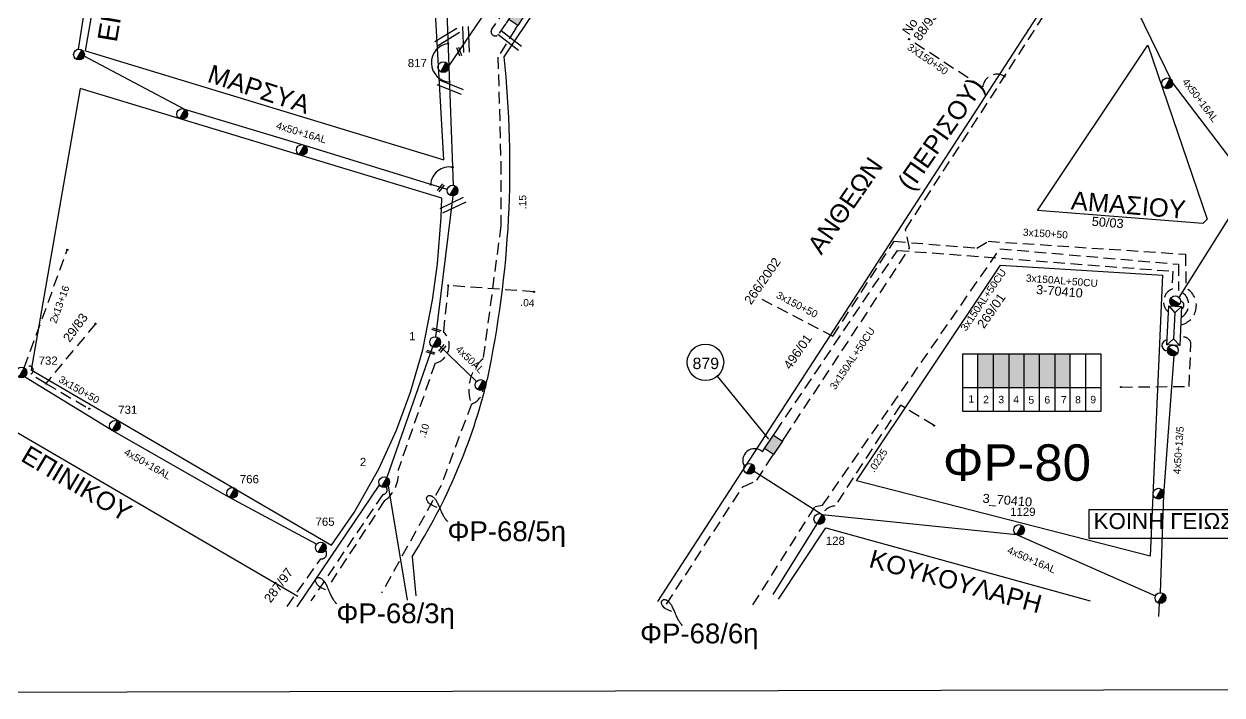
# Model space of a CAD drawing. Header units: millimetres. Extents: x 1421 to 7547, y 822 to 1873.
# Drawn here: x 5773.2 to 6036.3, y 822.2 to 969.5 of the extents above; entities that cross this region are included whole.
import ezdxf
from ezdxf.enums import TextEntityAlignment as Align

# ---------------------------------------------------------------- set-up
doc = ezdxf.new("R2010")
doc.units = ezdxf.units.MM
doc.linetypes.add('DASHED', pattern=[19.05, 12.7, -6.35])
doc.layers.get('0').update_dxf_attribs({"lineweight": 30})
for name, color, linetype, lineweight in [('2x13', 7, 'Continuous', 30), ('3x150+50', 7, 'Continuous', 30), ('4x50+13_5', 7, 'Continuous', 30), ('4x50AL', 7, 'Continuous', 30), ('Link Box 4 Διευθύνσεων', 7, 'Continuous', 30), ('Pillar OTE', 7, 'Continuous', 30), ('PINAKIDA', 7, 'DASHED', 30), ('TEXT_ΚΑΛΩΔΙΩΝ', 7, 'Continuous', 30), ('Άγνωστα', 7, 'Continuous', 30), ('Άγνωστο εναέριο καλώδιο', 7, 'Continuous', 30), ('Άγνωστο Υπόγειο Καλώδιο', 7, 'DASHED', 30), ('Γυμνά εναέρια ΧΤ και ΦΟΠ (3Φ)   4x50+16AL', 7, 'Continuous', 30), ('Επιγραφές - Σχήματα', 7, 'Continuous', 30), ('Καλώδια ΧΤ   3x150+50CU', 7, 'DASHED', 30), ('Καλώδια ΧΤ   3x150AL+50CU', 7, 'DASHED', 30), ('Μηχανική τομή', 7, 'Continuous', 30), ('Στύλος ΦΜ', 7, 'Continuous', 30), ('Στύλος ΦΜ @ 1', 7, 'Continuous', 30), ('ΣΥΝ.ΚΑΛ4Χ6', 7, 'YPARXSK3X70+54', 30), ('Συνδέσεις', 7, 'Continuous', 30), ('Τομή', 7, 'Continuous', 30), ('Υποσταθμός εναέριος 2 στύλων', 7, 'Continuous', 30), ('Υποσταθμός πόλεως', 7, 'Continuous', 30), ('Υπόβαθρο ΔΕΗ', 7, 'Continuous', 30), ('Υπόγεια Καλώδια Δικτύου ΧΤ   .04', 7, 'DASHED', 30), ('Υπόγεια Καλώδια Δικτύου ΧΤ   .10', 7, 'DASHED', 30), ('Υπόγεια Καλώδια Δικτύου ΧΤ   .15', 7, 'DASHED', 30), ('Υπόγεια Καλώδια Δικτύου ΧΤ  .0225', 7, 'DASHED', 30)]:
    doc.layers.add(name, color=color, linetype=linetype, lineweight=lineweight)
doc.styles.add('arial', font='arial.ttf')
doc.styles.get("Standard").update_dxf_attribs({"font": 'arial.ttf'})
doc.linetypes.add('SYN_LINE', pattern='A,0.5,-0.0001,["/\\/\\/\\/",Standard,S=0.1,R=0,X=0,Y=-0.05],-0.25', length=0.7501)
doc.linetypes.add('YPARXSK3X70+54', pattern='A,2.5,[131,ltypeshp.shx,S=1,R=0,X=-9e-10,Y=0],-1e-11,[131,ltypeshp.shx,S=-1,R=180,X=2,Y=0],-4.1,[131,ltypeshp.shx,S=1,R=0,X=-0.1,Y=0],-1.9,2,0', length=10.5)

# ---------------------------------------------------------------- blocks, each defined once
blk = doc.blocks.new('ΥΠΑΡΧΩΝ ΤΣΙΜΕΝΤΕΝΙΟΣ ΣΤΥΛΟΣ')
at = {"layer": 'Στύλος ΦΜ'}
blk.add_hatch(color=7, dxfattribs=at).paths.add_polyline_path([(-1.29, -2.28, 0.574793), (2.62, 0, 0.268822), (1.3, 2.27)])
at = {"layer": 'Στύλος ΦΜ', "color": 7}
blk.add_line((-1.29, -2.28), (1.3, 2.27), dxfattribs=at)
blk.add_circle((0, 0), 2.62, dxfattribs=at)
at = {"layer": 'Στύλος ΦΜ', "flags": 4}
for tag, p in [('ΑΡΙΘΜΟΣ', (-4.68, 8.05)), ('ΤΥΠΟΣ', (-4.91, 3.03))]:
    blk.add_attdef(tag, p, '', height=4, dxfattribs=at)
blk = doc.blocks.new('LINK BOX 4 ΑΝΑΧΩΡΗΣΕΩΝ')
at = {"layer": 'Link Box 4 Διευθύνσεων', "lineweight": -3, "ltscale": 40}
blk.add_hatch(color=256, dxfattribs=at).paths.add_polyline_path([(-3.54, 0), (-3.54, -4.67), (3.54, -4.67), (3.54, 0)])
for p, q in [((-3.54, 0), (-5.33, 0)), ((5.33, 0), (3.54, 0)), ((-3.54, -4.67), (-5.33, -4.67)), ((5.33, -4.67), (3.54, -4.67))]:
    blk.add_line(p, q, dxfattribs=at)
blk.add_lwpolyline([(-3.54, -4.67), (-3.54, 0), (3.54, 0), (3.54, -4.67)], close=True, dxfattribs=at)
blk = doc.blocks.new('ΥΠΟΣΤΑΘΜΟΣ ΕΝΑΕΡΙΟΣ ΕΠΙ 2 ΣΤΥΛΩΝ')
at = {"layer": 'Υποσταθμός εναέριος 2 στύλων', "linetype": 'Continuous', "lineweight": -3}
for points in [[(-11.97, -2.11, 0.574793), (-8.45, -0.07, 0.268822), (-9.64, 1.98)], [(9.68, -2.15, 0.574793), (13.19, -0.1, 0.268822), (12.01, 1.95)]]:
    blk.add_hatch(color=256, dxfattribs=at).paths.add_polyline_path(points)
for p, q in [((-11.97, -2.11), (-9.64, 1.98)), ((9.68, -2.15), (12.01, 1.95))]:
    blk.add_line(p, q, dxfattribs=at)
for centre in [(-10.81, -0.07), (10.84, -0.1)]:
    blk.add_circle(centre, 2.36, dxfattribs=at)
at = {"layer": 'Υποσταθμός πόλεως', "linetype": 'Continuous', "lineweight": -3, "ltscale": 40}
blk.add_lwpolyline([(-8.57, 2.82), (8.57, 2.82), (8.57, -2.82), (-8.57, -2.82)], close=True, dxfattribs=at)
for points in [[(-5.75, 0), (-8.57, 2.82)], [(-8.57, -2.82), (-5.75, 0)], [(-5.75, 0), (5.75, 0)], [(5.75, 0), (8.57, 2.82)], [(8.57, -2.82), (5.75, 0)]]:
    blk.add_lwpolyline(points, dxfattribs=at)
at = {"layer": 'Υποσταθμός εναέριος 2 στύλων', "ltscale": 40, "flags": 1}
for tag, p in [('ΜΕΤΑΣΧΗΜΑΤΙΣΜΟΣ', (14.09, 2.51)), ('ΙΣΧΥΣ', (14.07, -0.28)), ('ΑΡΙΘΜΟΣ', (14.19, -3))]:
    blk.add_attdef(tag, p, '', height=1.8, dxfattribs=at)
blk = doc.blocks.new('ΜΗΧΑΝΙΚΗ ΤΟΜΗ')
at = {"layer": 'Μηχανική τομή', "lineweight": -3, "ltscale": 40}
for p, q in [((-3.8, 1.2), (3.8, 1.2)), ((3.8, -0.4), (-3.8, -0.4))]:
    blk.add_line(p, q, dxfattribs=at)
blk = doc.blocks.new('_ΣΥΝΔΕΣΗ')
at = {"layer": 'Συνδέσεις', "linetype": 'SYN_LINE', "ltscale": 40}
blk.add_hatch(color=256, dxfattribs=at).paths.add_polyline_path([(0.5, 0, 1), (-0.5, 0, 1)])
at = {"layer": 'Συνδέσεις'}
blk.add_circle((0, 0), 0.5, dxfattribs=at)
blk = doc.blocks.new('ΤΟΜΗ')
at = {"layer": 'Τομή', "lineweight": -3, "ltscale": 40}
for p, q in [((-11.4, 1.1), (11.4, 1.1)), ((11.4, -3.6), (-11.4, -3.6))]:
    blk.add_line(p, q, dxfattribs=at)

msp = doc.modelspace()

# ---------------------------------------------------------------- hatches: boundary and pattern name
at = {"layer": 'Καλώδια ΧΤ   3x150+50CU', "linetype": 'DASHED', "lineweight": -3, "ltscale": 0.2}
h = msp.add_hatch(color=6, dxfattribs=at)
h.dxf.hatch_style = 1
h.paths.add_polyline_path([(5982.65, 889.78), (5986.09, 889.77), (5986.09, 897.14), (5982.65, 897.14)])
h = msp.add_hatch(color=5, dxfattribs=at)
h.dxf.hatch_style = 1
h.paths.add_polyline_path([(5986.09, 889.77), (5989.53, 889.77), (5989.53, 897.14), (5986.09, 897.14)])
h = msp.add_hatch(color=2, dxfattribs=at)
h.dxf.hatch_style = 1
h.paths.add_polyline_path([(5992.83, 897.14), (5989.53, 897.14), (5989.53, 889.77), (5992.82, 889.77)])
h = msp.add_hatch(color=85, dxfattribs=at)
h.dxf.hatch_style = 1
h.paths.add_polyline_path([(5996.21, 889.76), (5996.21, 897.14), (5992.83, 897.14), (5992.82, 889.77)])
h = msp.add_hatch(color=173, dxfattribs=at)
h.dxf.hatch_style = 1
h.paths.add_polyline_path([(5999.61, 897.14), (5996.21, 897.14), (5996.21, 889.76), (5999.61, 889.76)])
h = msp.add_hatch(color=133, dxfattribs=at)
h.dxf.hatch_style = 1
h.paths.add_polyline_path([(6002.95, 897.14), (5999.61, 897.14), (5999.61, 889.76), (6002.94, 889.76)])

# ---------------------------------------------------------------- linework, layer by layer
at = {"color": 62, "lineweight": -3, "ltscale": 0.2}
for points in [[(5867.32, 931.8), (5863.58, 900.88)], [(5862.88, 898.68), (5852.87, 869.98)]]:
    msp.add_lwpolyline(points, dxfattribs=at)
at = {"color": 6, "lineweight": -3, "ltscale": 0.2}
for centre, radius, start, end in [((6024.28, 898.98), 1.21, 92.4521, 271.5934), ((5933.57, 873.76), 2.55, 46.4915, 211.1096)]:
    msp.add_arc(centre, radius, start, end, dxfattribs=at)
at = {"layer": '2x13', "color": 85, "linetype": 'DASHED', "lineweight": -3, "ltscale": 0.2}
msp.add_lwpolyline([(5773.22, 894.07), (5782.69, 919.95)], dxfattribs=at)
at = {"layer": '3x150+50', "color": 173, "linetype": 'DASHED', "lineweight": -3, "ltscale": 0.2}
msp.add_lwpolyline([(5935.18, 909.17), (5950.83, 901.02), (5964.25, 921.84), (5982.44, 920.36), (5984.9, 921.85), (6028.21, 919.01), (6028.37, 911.57, -0.69413), (6027.19, 903.49, -19.357076)], format="xyb", dxfattribs=at)
at = {"layer": '3x150+50', "color": 85, "linetype": 'DASHED', "lineweight": -3, "ltscale": 0.2}
msp.add_lwpolyline([(5777.96, 890.62), (5774.67, 892.68, 1.419811), (5773.42, 893.93, -3.646113)], format="xyb", dxfattribs=at)
msp.add_lwpolyline([(5777.96, 890.62), (5787.54, 885.08)], dxfattribs=at)
at = {"layer": '3x150+50', "color": 5, "linetype": 'DASHED', "lineweight": -3, "ltscale": 0.2}
msp.add_arc((6027.04, 907.81), 0.87, 291.0347, 81.8394, dxfattribs=at)
at = {"layer": '4x50+13_5', "color": 6, "lineweight": -3, "ltscale": 0.2}
msp.add_lwpolyline([(6022.72, 844.71), (6023.47, 866.16), (6025.72, 896.74)], dxfattribs=at)
at = {"layer": '4x50+13_5', "color": 1, "lineweight": -3, "ltscale": 0.2}
msp.add_lwpolyline([(6022.48, 842.38), (6022.28, 839.47)], dxfattribs=at)
at = {"layer": '4x50AL', "color": 62, "lineweight": -3, "ltscale": 0.2}
msp.add_lwpolyline([(5864.36, 898.95), (5872.54, 891.07)], dxfattribs=at)
at = {"layer": 'Pillar OTE', "lineweight": -3, "ltscale": 40}
for points in [[(5979.32, 884.5), (5979.32, 897.14), (6009.65, 897.13), (6009.65, 884.47), (5979.32, 884.5)], [(5982.65, 884.49), (5982.65, 897.14)], [(5986.09, 884.49), (5986.09, 897.14)], [(5989.53, 884.49), (5989.53, 897.14)], [(5992.82, 884.48), (5992.83, 897.14)], [(5996.21, 884.48), (5996.21, 897.14)], [(5999.61, 884.48), (5999.61, 897.14)], [(6002.94, 884.47), (6002.95, 897.14)], [(6006.33, 884.47), (6006.33, 897.13)], [(5979.32, 889.78), (6009.65, 889.75)]]:
    msp.add_lwpolyline(points, dxfattribs=at)
at = {"layer": 'PINAKIDA', "linetype": 'Continuous', "lineweight": -3, "ltscale": 0.2}
msp.add_lwpolyline([(5474.15, 1851.64), (7546.99, 1855.83), (7546.99, 826.44), (5474.15, 822.25)], close=True, dxfattribs=at)
at = {"layer": 'Άγνωστα', "lineweight": -3}
for points in [[(5863.89, 863.4), (5863.32, 863.61), (5862.86, 863.82), (5862.5, 864.04), (5862.22, 864.24), (5862.02, 864.44), (5861.88, 864.63), (5861.78, 864.8), (5861.71, 864.95), (5861.66, 865.09), (5861.62, 865.2), (5861.6, 865.3), (5861.59, 865.38), (5861.6, 865.45), (5861.61, 865.52), (5861.63, 865.58), (5861.66, 865.64), (5861.69, 865.7), (5861.73, 865.77), (5861.78, 865.83), (5861.83, 865.88), (5861.89, 865.94), (5861.95, 865.98), (5862.01, 866.02), (5862.08, 866.05), (5862.15, 866.07), (5862.22, 866.07), (5862.29, 866.07), (5862.37, 866.06), (5862.45, 866.03), (5862.53, 866), (5862.61, 865.97), (5862.7, 865.92), (5862.79, 865.87), (5862.87, 865.82), (5862.96, 865.75), (5863.05, 865.68), (5863.14, 865.6), (5863.23, 865.51), (5863.32, 865.42), (5863.41, 865.31), (5863.5, 865.19), (5863.59, 865.07), (5863.68, 864.93), (5863.77, 864.78), (5863.86, 864.61), (5863.96, 864.43), (5864.05, 864.23), (5864.15, 864.01), (5864.26, 863.78), (5864.36, 863.53), (5864.47, 863.27), (5864.58, 863.01), (5864.69, 862.75), (5864.81, 862.49), (5864.92, 862.25), (5865.03, 862.01), (5865.14, 861.8), (5865.25, 861.61), (5865.36, 861.43), (5865.46, 861.27), (5865.55, 861.13), (5865.63, 861.01), (5865.71, 860.91), (5865.77, 860.83), (5865.82, 860.76), (5865.85, 860.71), (5865.88, 860.68), (5865.9, 860.65), (5865.91, 860.64), (5865.92, 860.63), (5865.92, 860.62), (5865.92, 860.62), (5865.92, 860.62), (5865.93, 860.62), (5865.93, 860.61), (5865.95, 860.59), (5865.98, 860.56), (5866.03, 860.52), (5866.09, 860.46), (5866.18, 860.37)], [(5839.49, 845.37), (5838.92, 845.59), (5838.46, 845.8), (5838.1, 846.01), (5837.82, 846.22), (5837.62, 846.42), (5837.48, 846.61), (5837.38, 846.78), (5837.31, 846.93), (5837.26, 847.06), (5837.22, 847.18), (5837.2, 847.27), (5837.19, 847.36), (5837.19, 847.43), (5837.21, 847.5), (5837.23, 847.56), (5837.26, 847.62), (5837.29, 847.68), (5837.33, 847.74), (5837.38, 847.8), (5837.43, 847.86), (5837.49, 847.91), (5837.55, 847.96), (5837.61, 848), (5837.68, 848.03), (5837.75, 848.04), (5837.82, 848.05), (5837.89, 848.05), (5837.97, 848.03), (5838.05, 848.01), (5838.13, 847.98), (5838.21, 847.94), (5838.3, 847.9), (5838.38, 847.85), (5838.47, 847.79), (5838.56, 847.73), (5838.65, 847.66), (5838.74, 847.58), (5838.83, 847.49), (5838.92, 847.39), (5839.01, 847.29), (5839.1, 847.17), (5839.19, 847.04), (5839.28, 846.91), (5839.37, 846.75), (5839.46, 846.59), (5839.56, 846.4), (5839.65, 846.2), (5839.75, 845.99), (5839.85, 845.75), (5839.96, 845.51), (5840.07, 845.25), (5840.18, 844.99), (5840.29, 844.73), (5840.4, 844.47), (5840.52, 844.22), (5840.63, 843.99), (5840.74, 843.78), (5840.85, 843.58), (5840.96, 843.41), (5841.06, 843.25), (5841.15, 843.11), (5841.23, 842.99), (5841.31, 842.89), (5841.37, 842.8), (5841.42, 842.74), (5841.45, 842.69), (5841.48, 842.65), (5841.5, 842.63), (5841.51, 842.61), (5841.51, 842.61), (5841.52, 842.6), (5841.52, 842.6), (5841.52, 842.6), (5841.52, 842.6), (5841.53, 842.59), (5841.55, 842.57), (5841.58, 842.54), (5841.63, 842.49), (5841.69, 842.43), (5841.78, 842.35)], [(5915.46, 840.56), (5914.88, 840.78), (5914.42, 840.99), (5914.06, 841.2), (5913.79, 841.41), (5913.59, 841.61), (5913.44, 841.8), (5913.34, 841.97), (5913.27, 842.12), (5913.22, 842.25), (5913.19, 842.37), (5913.17, 842.46), (5913.16, 842.55), (5913.16, 842.62), (5913.17, 842.69), (5913.19, 842.75), (5913.22, 842.81), (5913.26, 842.87), (5913.3, 842.93), (5913.35, 842.99), (5913.4, 843.05), (5913.45, 843.1), (5913.51, 843.15), (5913.58, 843.19), (5913.64, 843.22), (5913.71, 843.23), (5913.78, 843.24), (5913.86, 843.24), (5913.94, 843.22), (5914.01, 843.2), (5914.1, 843.17), (5914.18, 843.13), (5914.26, 843.09), (5914.35, 843.04), (5914.44, 842.98), (5914.53, 842.92), (5914.62, 842.85), (5914.71, 842.77), (5914.8, 842.68), (5914.89, 842.58), (5914.98, 842.48), (5915.07, 842.36), (5915.16, 842.23), (5915.25, 842.09), (5915.34, 841.94), (5915.43, 841.78), (5915.52, 841.59), (5915.62, 841.39), (5915.72, 841.18), (5915.82, 840.94), (5915.93, 840.7), (5916.04, 840.44), (5916.15, 840.18), (5916.26, 839.92), (5916.37, 839.66), (5916.48, 839.41), (5916.6, 839.18), (5916.71, 838.97), (5916.82, 838.77), (5916.92, 838.6), (5917.02, 838.44), (5917.12, 838.3), (5917.2, 838.18), (5917.27, 838.08), (5917.33, 837.99), (5917.38, 837.93), (5917.42, 837.88), (5917.45, 837.84), (5917.46, 837.82), (5917.48, 837.8), (5917.48, 837.8), (5917.48, 837.79), (5917.49, 837.79), (5917.49, 837.79), (5917.49, 837.78), (5917.5, 837.78), (5917.52, 837.76), (5917.55, 837.73), (5917.6, 837.68), (5917.66, 837.62), (5917.74, 837.54)]]:
    msp.add_lwpolyline(points, dxfattribs=at)
at = {"layer": 'Άγνωστο εναέριο καλώδιο', "color": 27, "lineweight": -3, "ltscale": 0.2}
msp.add_lwpolyline([(5859.15, 1038.61), (5865.68, 982.26), (5867.45, 934.14)], dxfattribs=at)
at = {"layer": 'Άγνωστο εναέριο καλώδιο', "color": 62, "lineweight": -3, "ltscale": 0.2}
for points in [[(5851.24, 868.43), (5833.1, 841.64)], [(5853.13, 868.13), (5857.35, 843.04)]]:
    msp.add_lwpolyline(points, dxfattribs=at)
at = {"layer": 'Άγνωστο εναέριο καλώδιο', "color": 6, "lineweight": -3, "ltscale": 0.2}
msp.add_lwpolyline([(5947.26, 859.85), (5937.59, 844.32)], dxfattribs=at)
at = {"layer": 'Άγνωστο Υπόγειο Καλώδιο', "color": 85, "lineweight": -3, "ltscale": 0.2}
for points in [[(5827.65, 1001.68, 0.446678), (5840.15, 998.41), (5858.17, 992.17), (5870.87, 1003.14), (5873.66, 1003.36), (5878.05, 991.64), (5879.4, 988.76, 0.414006), (5886.08, 986.33), (5887.74, 985.2), (5875.91, 968.46, 1.132715), (5877.61, 967.55), (5879.16, 969.75)], [(5988.51, 958.04, 0.55953), (5983.69, 955.6), (5967.52, 966.21)], [(5831, 841.7), (5838.36, 852.15, 0.687681), (5839.36, 854.01, -0.682584)]]:
    msp.add_lwpolyline(points, format="xyb", dxfattribs=at)
msp.add_lwpolyline([(5788.88, 903.75), (5777.96, 890.62)], dxfattribs=at)
at = {"layer": 'Άγνωστο Υπόγειο Καλώδιο', "color": 2, "lineweight": -3, "ltscale": 0.2}
msp.add_lwpolyline([(6014.09, 889.84), (6029.02, 889.99), (6029.44, 899.18, 0.571894), (6027.06, 900.6, 0.478886)], format="xyb", dxfattribs=at)
at = {"layer": 'Άγνωστο Υπόγειο Καλώδιο', "color": 62, "lineweight": -3, "ltscale": 0.2}
msp.add_lwpolyline([(5852.7, 867.86, -0.631791), (5851.97, 866.28), (5836.19, 842.91)], format="xyb", dxfattribs=at)
at = {"layer": 'Γυμνά εναέρια ΧΤ και ΦΟΠ (3Φ)   4x50+16AL', "color": 1, "lineweight": -3, "ltscale": 0.2}
msp.add_lwpolyline([(5866.49, 960.26), (5885.54, 988.31), (5911.26, 1026.92), (5924.57, 1048.29), (5940.63, 1073), (5940.63, 1073)], dxfattribs=at)
at = {"layer": 'Γυμνά εναέρια ΧΤ και ΦΟΠ (3Φ)   4x50+16AL', "color": 5, "lineweight": -3, "ltscale": 0.2}
msp.add_lwpolyline([(6026.85, 909.5), (6042.47, 934.31), (6025.4, 956.68), (6009.95, 988.36), (6009.95, 988.36)], dxfattribs=at)
at = {"layer": 'Γυμνά εναέρια ΧΤ και ΦΟΠ (3Φ)   4x50+16AL', "color": 27, "lineweight": -3, "ltscale": 0.2}
msp.add_lwpolyline([(5866.11, 933.18), (5834.76, 942.9), (5808.5, 950.8), (5786.39, 962.48)], dxfattribs=at)
at = {"layer": 'Γυμνά εναέρια ΧΤ και ΦΟΠ (3Φ)   4x50+16AL', "color": 85, "lineweight": -3, "ltscale": 0.2}
msp.add_lwpolyline([(5837.44, 855.37), (5818.32, 865.58), (5792.54, 880.31), (5773.27, 892.06)], dxfattribs=at)
at = {"layer": 'Γυμνά εναέρια ΧΤ και ΦΟΠ (3Φ)   4x50+16AL', "color": 6, "lineweight": -3, "ltscale": 0.2}
msp.add_lwpolyline([(5933.5, 871.39), (5948.43, 861.9), (5991.11, 857.46), (6021.65, 844.01)], dxfattribs=at)
at = {"layer": 'Επιγραφές - Σχήματα', "color": 190, "lineweight": -3}
msp.add_lwpolyline([(6006.98, 856.69), (6042.5, 856.69), (6042.5, 862.86), (6006.98, 862.86)], close=True, dxfattribs=at)
at = {"layer": 'Καλώδια ΧΤ   3x150+50CU', "color": 27, "lineweight": -3, "ltscale": 0.2}
msp.add_lwpolyline([(5914.27, 842.19), (5931, 867.91), (5934.11, 869.39), (5937.27, 874.31)], dxfattribs=at)
at = {"layer": 'Καλώδια ΧΤ   3x150AL+50CU', "color": 85, "lineweight": -3, "ltscale": 0.2}
msp.add_lwpolyline([(5940.23, 878.74), (5967.61, 920.3), (5966.78, 924.46), (6002.83, 980.18), (5989.1, 989.18)], dxfattribs=at)
at = {"layer": 'Καλώδια ΧΤ   3x150AL+50CU', "color": 133, "lineweight": -3, "ltscale": 0.2}
msp.add_lwpolyline([(5933.24, 842.03), (5946.95, 863.66), (5948.53, 863.9), (5987.49, 920.2), (6026.73, 916.79), (6026.68, 911.04, -0.655726), (6027.27, 905.13, 4.937306)], format="xyb", dxfattribs=at)
at = {"layer": 'Καλώδια ΧΤ   3x150AL+50CU', "color": 85, "lineweight": -3, "ltscale": 0.2}
msp.add_lwpolyline([(5938.29, 880.04), (5965.03, 919.85), (6025.46, 915.26), (6025.28, 911.35, 0.561101), (6024.5, 906.27, -4.706309)], format="xyb", dxfattribs=at)
at = {"layer": 'ΣΥΝ.ΚΑΛ4Χ6', "color": 27, "linetype": 'SYN_LINE', "lineweight": -3, "ltscale": 20}
msp.add_lwpolyline([(5785.18, 964), (5787.64, 979.93)], dxfattribs=at)
at = {"layer": 'Υπόβαθρο ΔΕΗ', "lineweight": -3, "ltscale": 0.2}
for points in [[(5878.6, 962.35), (5944.69, 1061.14), (6022.86, 1013.21), (5912.26, 842.77)], [(5786.69, 963.68), (5793.72, 1003.77)], [(5865.4, 939.75), (5863.09, 979.73)], [(5786.69, 963.68), (5865.4, 939.75)], [(5995.78, 928.61), (6020, 964.87), (6032.97, 926.7), (6032.02, 925.75), (5995.78, 928.61)], [(5785.5, 955.36), (5774.74, 893.64)], [(5864.97, 931.29), (5785.5, 955.36)], [(5840.72, 855.14), (5845.71, 862.33), (5851.12, 871.88), (5855.01, 880.41), (5858.04, 888.71), (5860.73, 898.01), (5862.9, 908.89), (5863.96, 916.88), (5864.77, 927.14), (5864.97, 931.29)], [(6020.47, 852.7), (5956.02, 869.25), (5987.61, 916.57), (6023.21, 914.44), (6020.47, 852.7)], [(5774.74, 893.64), (5840.72, 855.14)], [(5767.89, 882.08), (5833.32, 843.98)], [(5938.88, 843.31), (5949.29, 858.92), (6007.28, 842.94)], [(5858.4, 852.58), (5859.24, 844)]]:
    msp.add_lwpolyline(points, dxfattribs=at)
at = {"layer": 'Υπόβαθρο ΔΕΗ', "lineweight": -3}
msp.add_lwpolyline([(5925.39, 892.21), (5936.66, 878.39)], dxfattribs=at)
msp.add_circle((5922.83, 895.29), 4, dxfattribs=at)
for centre, radius, start, end in [((5866.88, 961.05), 4.24, 97.6996, 266.5087), ((5866.55, 934.08), 4.07, 79.3303, 176.8604)]:
    msp.add_arc(centre, radius, start, end, dxfattribs=at)
at = {"layer": 'Υπόβαθρο ΔΕΗ', "lineweight": -3, "ltscale": 0.2}
for centre, radius, start, end in [((5656.14, 938.33), 223.75, 347.9193, 6.1627), ((5748.85, 922.08), 129.73, 327.6096, 346.3688)]:
    msp.add_arc(centre, radius, start, end, dxfattribs=at)
at = {"layer": 'Υπόγεια Καλώδια Δικτύου ΧΤ   .04', "color": 6, "lineweight": -3, "ltscale": 0.2}
msp.add_lwpolyline([(5885.17, 910.75), (5866.34, 912.14)], dxfattribs=at)
at = {"layer": 'Υπόγεια Καλώδια Δικτύου ΧΤ   .10', "color": 6, "lineweight": -3, "ltscale": 0.2}
msp.add_lwpolyline([(5866.34, 912.14), (5865.27, 902.01, -0.601573), (5863.46, 895.08), (5855.41, 871.85, -0.268553), (5852.38, 864.91), (5840.61, 847.04)], format="xyb", dxfattribs=at)
at = {"layer": 'Υπόγεια Καλώδια Δικτύου ΧΤ   .15', "color": 206, "lineweight": -3, "ltscale": 0.2}
msp.add_lwpolyline([(5881.1, 968.45), (5877.24, 962.26), (5877.9, 939.04), (5877.9, 925.27), (5874, 896.05, 0.319449), (5871.42, 886.12), (5864.8, 868.24), (5851.71, 844.64)], format="xyb", dxfattribs=at)
msp.add_arc((5870.25, 889.72), 3.78, 287.9767, 353.2004, dxfattribs=at)
at = {"layer": 'Υπόγεια Καλώδια Δικτύου ΧΤ  .0225', "color": 6, "lineweight": -3, "ltscale": 0.2}
msp.add_lwpolyline([(5973.02, 881.39), (5965.67, 885.86), (5951.24, 863.74, 0.253659), (5948.43, 861.9, -2.972962)], format="xyb", dxfattribs=at)

# ---------------------------------------------------------------- block references
at = {"layer": 'Link Box 4 Διευθύνσεων', "lineweight": -3, "xscale": 0.4999999999999998, "yscale": 0.4999999999999998, "zscale": 0.4999999999999998, "rotation": 236.2383321589884}
for p in [(5882.58, 970.67), (5938.75, 876.53)]:
    msp.add_blockref('LINK BOX 4 ΑΝΑΧΩΡΗΣΕΩΝ', p, dxfattribs=at)
at = {"layer": 'Μηχανική τομή', "lineweight": -3, "xscale": 0.2499999999999189, "yscale": 0.2499999999999189, "zscale": 0.2499999999999189}
for p, rotation in [((5868.65, 963.44), 288.9410234922845), ((5864.64, 933.64), 231.3047982504175), ((5863.77, 902.46), 161.0948194587002), ((5862.49, 897.57), 161.0094661106217), ((5864.96, 898.37), 231.3047982504175)]:
    msp.add_blockref('ΜΗΧΑΝΙΚΗ ΤΟΜΗ', p, dxfattribs=dict(at, rotation=rotation))
at = {"layer": 'Στύλος ΦΜ @ 1', "lineweight": -3, "ltscale": 40, "xscale": 0.4499999999998181, "yscale": 0.4499999999998181, "zscale": 0.4499999999998181}
for p in [(5785.26, 962.82), (6024.23, 956.51), (5807.91, 949.78), (5834.18, 941.88), (5867.27, 932.98), (5873.43, 890.3), (5932.44, 871.92), (6022.33, 866.44), (6022.73, 843.53)]:
    msp.add_blockref('ΥΠΑΡΧΩΝ ΤΣΙΜΕΝΤΕΝΙΟΣ ΣΤΥΛΟΣ', p, dxfattribs=at)
at = {"layer": 'Στύλος ΦΜ @ 1', "lineweight": -3, "ltscale": 40}
ref = msp.add_blockref('ΥΠΑΡΧΩΝ ΤΣΙΜΕΝΤΕΝΙΟΣ ΣΤΥΛΟΣ', (5865.26, 960.07), dxfattribs=dict(at, xscale=0.4499999999998181, yscale=0.4499999999998181, zscale=0.4499999999998181))
ref.add_attrib('ΤΥΠΟΣ', '817', (5857.45, 960.07), dxfattribs={"layer": 'Στύλος ΦΜ', "height": 1.8, "flags": 4})
ref = msp.add_blockref('ΥΠΑΡΧΩΝ ΤΣΙΜΕΝΤΕΝΙΟΣ ΣΤΥΛΟΣ', (5863.46, 899.71), dxfattribs=dict(at, xscale=0.4499999999998181, yscale=0.4499999999998181, zscale=0.4499999999998181))
ref.add_attrib('ΤΥΠΟΣ', '1', (5857.76, 900.13), dxfattribs={"layer": 'Στύλος ΦΜ', "height": 1.8, "flags": 4})
ref = msp.add_blockref('ΥΠΑΡΧΩΝ ΤΣΙΜΕΝΤΕΝΙΟΣ ΣΤΥΛΟΣ', (5772.63, 893.05), dxfattribs=dict(at, xscale=0.4499999999998181, yscale=0.4499999999998181, zscale=0.4499999999998181))
ref.add_attrib('ΤΥΠΟΣ', '732', (5776.39, 894.74), dxfattribs={"layer": 'Στύλος ΦΜ', "height": 1.8, "flags": 4})
ref = msp.add_blockref('ΥΠΑΡΧΩΝ ΤΣΙΜΕΝΤΕΝΙΟΣ ΣΤΥΛΟΣ', (5793.12, 881.33), dxfattribs=dict(at, xscale=0.4499999999998181, yscale=0.4499999999998181, zscale=0.4499999999998181))
ref.add_attrib('ΤΥΠΟΣ', '731', (5793.87, 883.97), dxfattribs={"layer": 'Στύλος ΦΜ', "height": 1.8, "flags": 4})
ref = msp.add_blockref('ΥΠΑΡΧΩΝ ΤΣΙΜΕΝΤΕΝΙΟΣ ΣΤΥΛΟΣ', (5852.29, 868.96), dxfattribs=dict(at, xscale=0.4499999999998181, yscale=0.4499999999998181, zscale=0.4499999999998181))
ref.add_attrib('ΤΥΠΟΣ', '2', (5846.93, 872.5), dxfattribs={"layer": 'Στύλος ΦΜ', "height": 1.8, "flags": 4})
ref = msp.add_blockref('ΥΠΑΡΧΩΝ ΤΣΙΜΕΝΤΕΝΙΟΣ ΣΤΥΛΟΣ', (5818.9, 866.61), dxfattribs=dict(at, xscale=0.4499999999998181, yscale=0.4499999999998181, zscale=0.4499999999998181))
ref.add_attrib('ΤΥΠΟΣ', '766', (5820.57, 868.73), dxfattribs={"layer": 'Στύλος ΦΜ', "height": 1.8, "flags": 4})
ref = msp.add_blockref('ΥΠΑΡΧΩΝ ΤΣΙΜΕΝΤΕΝΙΟΣ ΣΤΥΛΟΣ', (5991.69, 858.48), dxfattribs=dict(at, xscale=0.4499999999998181, yscale=0.4499999999998181, zscale=0.4499999999998181))
ref.add_attrib('ΤΥΠΟΣ', '1129', (5989.72, 861.56), dxfattribs={"layer": 'Στύλος ΦΜ', "height": 1.8, "flags": 4})
ref = msp.add_blockref('ΥΠΑΡΧΩΝ ΤΣΙΜΕΝΤΕΝΙΟΣ ΣΤΥΛΟΣ', (5838.35, 854.62), dxfattribs=dict(at, xscale=0.4499999999998181, yscale=0.4499999999998181, zscale=0.4499999999998181))
ref.add_attrib('ΤΥΠΟΣ', '765', (5837.19, 859.39), dxfattribs={"layer": 'Στύλος ΦΜ', "height": 1.8, "flags": 4})
ref = msp.add_blockref('ΥΠΑΡΧΩΝ ΤΣΙΜΕΝΤΕΝΙΟΣ ΣΤΥΛΟΣ', (5947.84, 860.88), dxfattribs=dict(at, xscale=0.4499999999998181, yscale=0.4499999999998181, zscale=0.4499999999998181))
ref.add_attrib('ΤΥΠΟΣ', '128', (5949.26, 855.21), dxfattribs={"layer": 'Στύλος ΦΜ', "height": 1.8, "flags": 4})
at = {"layer": 'Συνδέσεις', "lineweight": -3, "xscale": 0.25, "yscale": 0.25, "zscale": 0.25}
for p in [(5967.52, 966.22), (5866.31, 965.24), (5988.51, 958.04), (5866.62, 956.82), (5867.31, 938.08), (5862.49, 934.3), (5782.69, 919.95), (5866.34, 912.14), (5885.17, 910.76), (5788.88, 903.75), (5777.96, 890.63), (6014.09, 889.84), (5787.54, 885.09), (5973.03, 881.39)]:
    msp.add_blockref('_ΣΥΝΔΕΣΗ', p, dxfattribs=at)
at = {"layer": 'Τομή', "lineweight": -3, "xscale": 0.2499999999998871, "yscale": 0.2499999999998871, "zscale": 0.2499999999998871}
for p, rotation in [((5866.27, 966.39), 211.3636851249271), ((5870.56, 966.15), 272.7399243963464), ((5879.65, 965.68), 142.3472767737495), ((5866.67, 955.37), 158.4603178300781), ((5867.52, 929.47), 205.1648935752804)]:
    msp.add_blockref('ΤΟΜΗ', p, dxfattribs=dict(at, rotation=rotation))
at = {"layer": 'Υποσταθμός εναέριος 2 στύλων', "lineweight": -3, "xscale": 0.4999999999999998, "yscale": 0.4999999999999998, "zscale": 0.4999999999999998, "rotation": 267.4566143089597}
msp.add_blockref('ΥΠΟΣΤΑΘΜΟΣ ΕΝΑΕΡΙΟΣ ΕΠΙ 2 ΣΤΥΛΩΝ', (6025.77, 903.3), dxfattribs=at)

# ---------------------------------------------------------------- texts
at = {"lineweight": -3, "ltscale": 40, "attachment_point": 1, "style": 'arial'}
for s, insert, char_height, width, rotation in [('{\\H1.083x;ΕΠΙΚΛΕΟΥΣ}', (5789.27, 966.09), 4, 42.6234, 80.4192), ('{\\H1.083x;ΜΑΡΣΥΑ}', (5814.45, 960.71), 3.7, 64.8866, 341.9354), ('\\pt0;{\\H1.083x;(ΠΕΡΙΣΟΥ)}', (5964.76, 934.91), 3.7, 64.8866, 55.1615), ('\\pt0;{\\H1.083x;ΑΝΘΕΩΝ}', (5944.97, 920.95), 3.7, 64.8866, 55.1615), ('\\pt0;{\\H1.083x;AMAΣΙΟΥ}', (6003.3, 932.85), 3.7, 64.8866, 355.2518), ('{\\H1.083x;ΕΠΙΝΙΚΟΥ}', (5774.28, 877.23), 3.7, 64.8866, 329.2792), ('\\pt0;{\\H1.083x;ΚΟΥΚΟΥΛΑΡΗ}', (5959.55, 854.25), 3.7, 64.8866, 344.7426)]:
    msp.add_mtext(s, dxfattribs=dict(at, insert=insert, char_height=char_height, width=width, rotation=rotation))
at = {"lineweight": -3, "ltscale": 30, "char_height": 1.63, "width": 11.2573, "attachment_point": 1}
for s, insert in [('1', (5980.57, 888.06)), ('2', (5983.8, 887.92)), ('3', (5987.13, 887.92)), ('4', (5990.44, 887.92)), ('5', (5993.74, 887.84)), ('6', (5997.26, 887.87)), ('7', (6000.89, 887.87)), ('8', (6004, 887.9)), ('9', (6007.34, 887.92))]:
    msp.add_mtext(s, dxfattribs=dict(at, insert=insert))
at = {"lineweight": -3, "ltscale": 40, "char_height": 4, "width": 51.2353, "attachment_point": 1, "style": 'arial'}
for s, insert in [('{\\H1.083x;ΦΡ-68/5η}', (5866.18, 860.37)), ('{\\H1.083x;ΦΡ-68/3η}', (5841.78, 842.35)), ('{\\H1.083x;ΦΡ-68/6η}', (5908.47, 837.93))]:
    msp.add_mtext(s, dxfattribs=dict(at, insert=insert))
at = {"layer": 'TEXT_ΚΑΛΩΔΙΩΝ', "lineweight": -3, "ltscale": 0.2}
for s, rotation, p in [('3X150+50', 325.5677, (5971.64, 961.82)), ('4x50+16AL', 307.3587, (6031.5, 952.8)), ('4x50+16AL', 343.2555, (5834.11, 945.71)), ('.15', 89.9899, (5882.67, 930.45)), ('3x150+50', 356.2477, (5997.48, 923.54)), ('3x150AL+50CU', 55.655, (5983.86, 908.98)), ('3x150AL+50CU', 355.6581, (6001.1, 913.2)), ('2x13+16', 69.9005, (5780.98, 908)), ('3x150+50', 332.4782, (5942.94, 907.95)), ('.04', 355.7911, (5883.74, 908.35)), ('3x150AL+50CU', 56.1061, (5955.09, 896.13)), ('4x50AL', 316.0721, (5871.13, 895.9)), ('3x150+50', 329.9637, (5785.3, 889.27)), ('.10', 70.887, (5860.98, 880.28)), ('4x50+13/5', 85.7914, (6026.7, 875.95)), ('4x50+16AL', 330.2611, (5800.33, 872.97)), ('.0225', 56.8823, (5960.73, 873.72)), (' 4x50+16AL', 336.2407, (5994.18, 852.06))]:
    msp.add_text(s, height=1.6, rotation=rotation, dxfattribs=at).set_placement(p, align=Align.MIDDLE_CENTER)
at = {"layer": 'Άγνωστα', "color": 7, "lineweight": -3, "insert": (5919.99, 896.29), "char_height": 2.5, "attachment_point": 1}
msp.add_mtext_dynamic_manual_height_columns('879', width=1.8, gutter_width=12.5, heights=[0.0453], dxfattribs=at)
at = {"layer": 'Επιγραφές - Σχήματα', "color": 190, "lineweight": -3, "insert": (6008.07, 862.18), "char_height": 3.5, "width": 35.1311, "attachment_point": 1}
msp.add_mtext('KOINH ΓΕΙΩΣΗ', dxfattribs=at)
at = {"layer": 'Υπόβαθρο ΔΕΗ', "lineweight": -3, "char_height": 2, "attachment_point": 1}
for s, insert, rotation in [('No 31', (5965.89, 968.09), 55.2329), ('88/93', (5968.33, 966.79), 55.2329), ('50/03', (6007.76, 927.25), 355.3955), ('266/2002', (5931.19, 908.92), 55.2329), ('3-70410', (5995.54, 912.28), 355.3955), ('269/01', (5982.34, 903.66), 55.2329), ('29/83', (5781.58, 900.69), 53.4662), ('496/01', (5939.82, 894.69), 55.2329), ('3_70410', (5983.79, 866.45), 355.3955), ('287/97', (5825.72, 843.51), 53.4662)]:
    msp.add_mtext_dynamic_manual_height_columns(s, width=13.4847, gutter_width=12.5, heights=[0], dxfattribs=dict(at, insert=insert, rotation=rotation))
at = {"layer": 'Υπόβαθρο ΔΕΗ', "lineweight": -3, "insert": (5974.96, 877.27), "char_height": 8, "attachment_point": 1}
msp.add_mtext_dynamic_manual_height_columns('ΦΡ-80', width=30.8332, gutter_width=12.5, heights=[0], dxfattribs=at)

doc.saveas('drawing.dxf')
